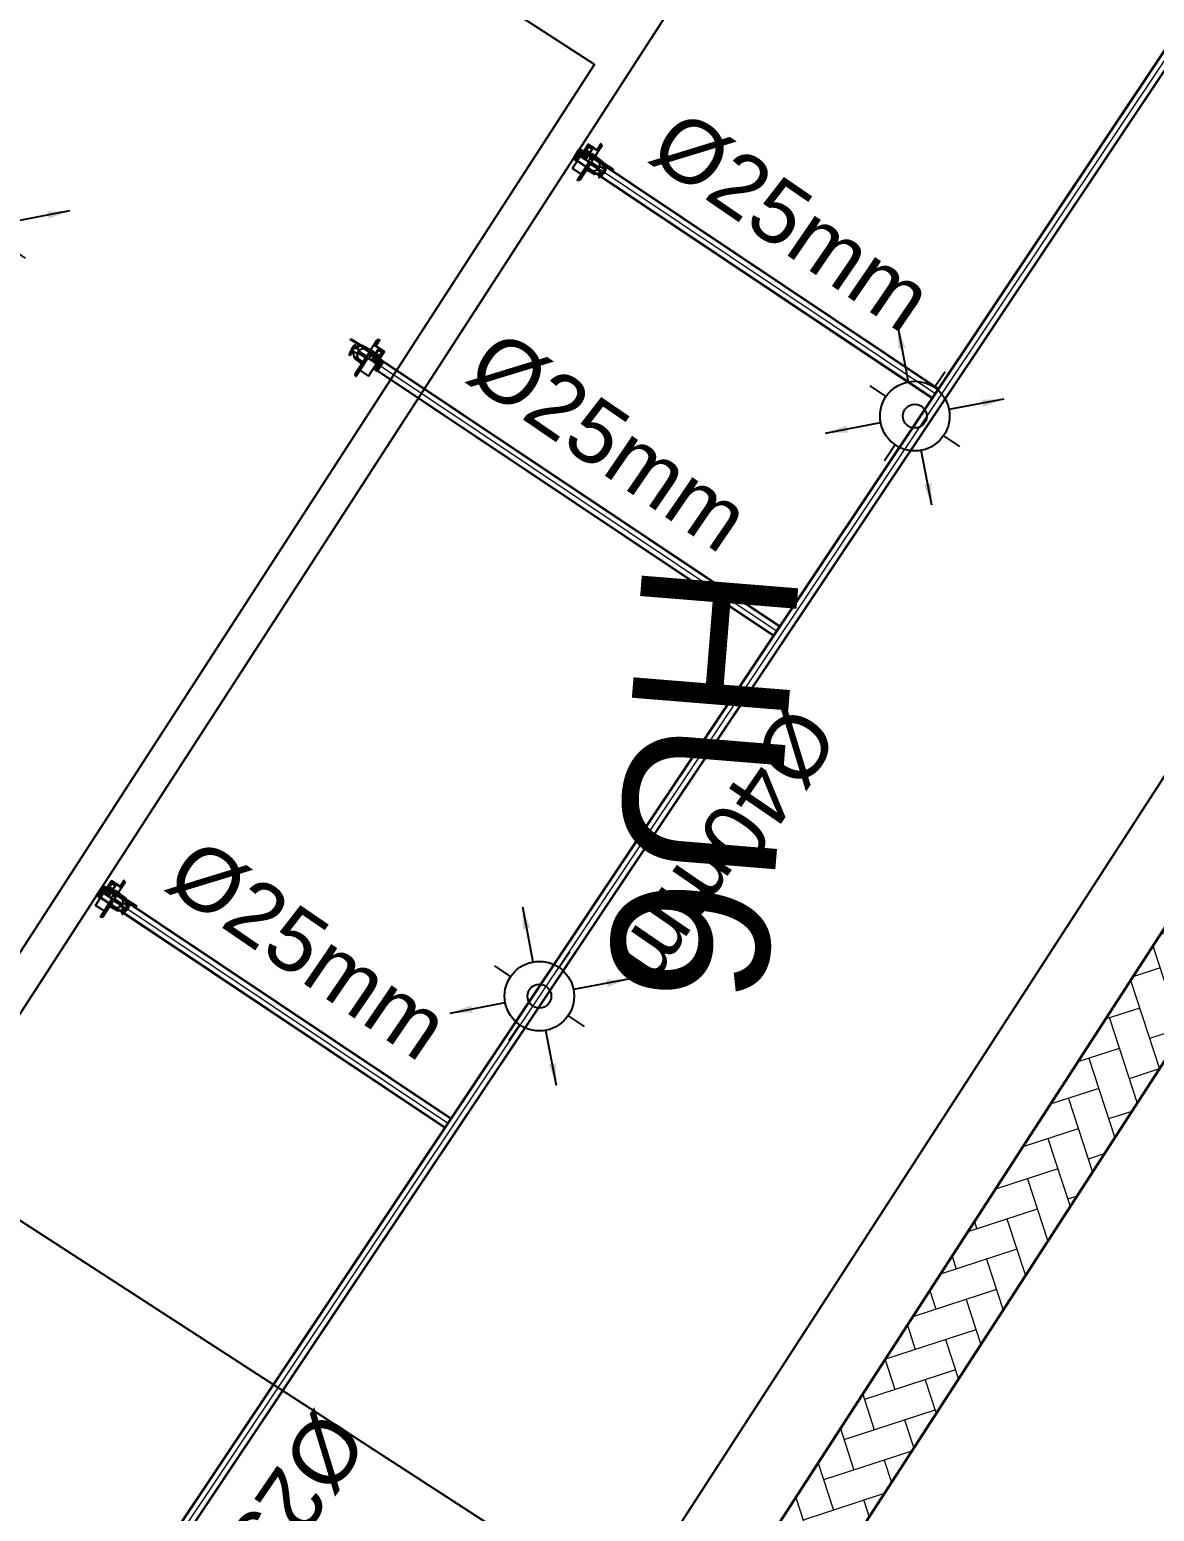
# Model space of a CAD drawing. Header units: inches. Extents: x 257070 to 799932, y -17980 to 269260.
# Drawn here: x 328145 to 331729, y 191401 to 196120 of the extents above; entities that cross this region are included whole.
import ezdxf

# ---------------------------------------------------------------- set-up
doc = ezdxf.new("R2010")
doc.units = ezdxf.units.IN
doc.header["$MEASUREMENT"] = 0
doc.layers.add('0-AES-F-SPRINKLER', color=10, linetype='Continuous')
doc.layers.add('basement1_AP$0$A-_ROAD----_E-_-', color=2, linetype='Continuous')
for name, color, linetype, lineweight in [('0-AES-F-SPRINKLER PIPE', 10, 'Continuous', 15), ('F--BRICKWALL HATCH', 252, 'Continuous', 20), ('F--BRICKWALL-3', 252, 'Continuous', 30)]:
    doc.layers.add(name, color=color, linetype=linetype, lineweight=lineweight)
doc.layers.add('CORE - H', color=7, linetype='Continuous', true_color=0x8f7ed5)
doc.styles.get("Standard").update_dxf_attribs({"font": 'arial.ttf'})
doc.dimstyles.new('ISO-25', dxfattribs={"dimtxt": 2.5, "dimasz": 2.5, "dimexe": 1.25, "dimexo": 0.625, "dimtad": 1, "dimtxsty": 'Standard', "dimcen": 2.5, "dimadec": 0, "dimazin": 0, "dimtfac": 1, "dimtmove": 0, "dimatfit": 3, "dimfxl": 1, "dimarcsym": 0})

# ---------------------------------------------------------------- blocks, each defined once
blk = doc.blocks.new('A$C3CA070F1')
at = {"layer": '0-AES-F-SPRINKLER'}
h = blk.add_hatch(dxfattribs=at)
h.set_pattern_fill('ANSI31', color=3, scale=0.196883, angle=-34.2335, style=0)
h.set_pattern_definition([(100.766483, (49937.1607, 174049.7081), (1.474466316, 0.280375668), [])])
edge = h.paths.add_edge_path()
edge.add_line((-1.4, 85), (-1.4, 83.7))
edge.add_line((-1.4, 83.7), (-6.5, 83.9))
edge.add_ellipse((-6.5, 82.5), major_axis=(-1.42, -0.27), ratio=1, start_angle=257, end_angle=315)
edge.add_line((-7.7, 83.3), (-15.3, 72.1))
edge.add_ellipse((-11.7, 69.7), major_axis=(-4.25, -0.81), ratio=1, start_angle=-45, end_angle=45)
edge.add_line((-14.2, 66.1), (13.8, 47.1))
edge.add_line((13.8, 47.1), (13, 46))
edge.add_line((13, 46), (-14.9, 65))
edge.add_ellipse((-11.7, 69.7), major_axis=(-5.52, -1.05), ratio=1, start_angle=-45, end_angle=45, ccw=False)
edge.add_line((-16.4, 72.8), (-8.8, 84))
edge.add_ellipse((-6.5, 82.5), major_axis=(-2.69, -0.51), ratio=1, start_angle=257, end_angle=315, ccw=False)
edge.add_line((-6.4, 85.2), (-1.4, 85))
h = blk.add_hatch(dxfattribs=at)
h.set_pattern_fill('ANSI31', color=3, scale=0.196883, angle=-124.2335, style=0)
h.set_pattern_definition([(190.766483, (49937.1607, 174049.7081), (-0.280375668, 1.474466316), [])])
edge = h.paths.add_edge_path()
edge.add_line((-1.5, 53.6), (7.4, 47.6))
edge.add_line((7.4, 47.6), (8.4, 49.1))
edge.add_line((8.4, 49.1), (-0.4, 55.2))
edge.add_ellipse((-2.5, 52.1), major_axis=(-0.69, 3.63), ratio=1, start_angle=315, end_angle=405)
edge.add_line((-5.5, 54.2), (-14.4, 41.2))
edge.add_ellipse((-11.4, 39.1), major_axis=(-0.69, 3.63), ratio=1, start_angle=45, end_angle=135)
edge.add_line((-13.4, 36), (-9.3, 33.2))
edge.add_ellipse((-10.1, 32), major_axis=(-0.27, 1.42), ratio=1, start_angle=225, end_angle=315, ccw=False)
edge.add_line((-8.9, 31.2), (-9.6, 30.3))
edge.add_line((-9.6, 30.3), (-8, 29.2))
edge.add_line((-8, 29.2), (-7.4, 30.1))
edge.add_ellipse((-10.1, 32), major_axis=(-3.3, -0.63), ratio=1, start_angle=135, end_angle=225)
edge.add_line((-8.2, 34.8), (-12.4, 37.6))
edge.add_ellipse((-11.4, 39.1), major_axis=(-1.75, -0.33), ratio=1, start_angle=-45, end_angle=45, ccw=False)
edge.add_line((-12.8, 40.1), (-4, 53.1))
edge.add_ellipse((-2.5, 52.1), major_axis=(-1.75, -0.33), ratio=1, start_angle=225, end_angle=315, ccw=False)
at = {"layer": '0-AES-F-SPRINKLER', "color": 3}
for p, q in [((-97, 44.5), (-78.9, 71.2)), ((-93.8, 43.4), (-94.4, 47.9)), ((-94, 87.9), (-92.6, 89.9)), ((-71.7, 72.7), (-94, 87.9)), ((-92.9, 46.5), (-93.3, 49.4)), ((-92.6, 89.9), (-59.3, 67.2)), ((-90.3, 50.1), (-92.3, 46.4)), ((-84.5, 65.7), (-92.1, 54.5)), ((-90.3, 50.2), (-90.3, 50.2)), ((-89.4, 54.1), (-90.1, 50.9)), ((-87.9, 57.4), (-89.5, 49.2)), ((-89.4, 55.1), (-89.4, 55.1)), ((-87.2, 59), (-87.3, 58.9)), ((-87.2, 59), (-86.9, 59.4)), ((-85.5, 57), (-87.2, 48.7)), ((-87.1, 49.1), (-83.1, 28.1)), ((-85.2, 57.7), (-85.3, 57.6)), ((-76.5, 43.5), (-84.7, 49.1)), ((-76.9, 69.9), (-81.9, 62.5)), ((-79.8, 65.6), (-81.8, 67)), ((-78, 63), (-80.3, 64.8)), ((-78.9, 71.2), (-76.9, 69.9)), ((-70, 64.5), (-78, 63)), ((-68.6, 55.2), (-74.6, 59.3)), ((-66.2, 53.6), (-74.2, 41.9)), ((-69.6, 43.1), (-65.6, 49)), ((-65.5, 50.3), (-67.6, 51.7)), ((-61.8, 66), (-67.1, 65)), ((-60.6, 65.2), (-66.8, 69.4)), ((-50.4, 56.6), (-66.2, 53.6)), ((-65.6, 49), (-65.5, 50.3)), ((-59.3, 67.2), (-60.6, 65.2)), ((-56.6, 67), (-59.8, 66.4)), ((-50.4, 56.6), (-58.3, 62)), ((-18.5, 45.8), (-56.6, 67)), ((-16.9, 37.4), (-55.1, 63.4)), ((-28.6, 41.7), (-50.4, 56.6)), ((-30.3, 52.3), (-16.4, 72.8)), ((-16.4, 72.8), (-8.8, 84)), ((-7.7, 83.3), (-15.3, 72.1)), ((13, 46), (-14.9, 65)), ((-5.5, 54.2), (-14.4, 41.2)), ((-14.2, 66.1), (13.8, 47.1)), ((-1.4, 83.7), (-13.6, 65.8)), ((-12.8, 40.1), (-4, 53.1)), ((8.4, 49.1), (-6.8, 26.7)), ((-1.4, 83.7), (-6.5, 83.9)), ((-6.4, 85.2), (-1.4, 85)), ((5, 44.1), (-5.3, 51.1)), ((-1.5, 53.6), (7.4, 47.6)), ((-1.4, 85), (-1.4, 83.7)), ((8.4, 49.1), (-0.4, 55.2)), ((7.4, 47.6), (8.4, 49.1)), ((-98.2, 38.1), (-98.1, 38.2)), ((-98.2, 38), (-98.2, 38.1)), ((-98.2, 37.9), (-98.2, 38)), ((-98.2, 37.8), (-98.2, 37.9)), ((-98.2, 37.7), (-98.2, 37.8)), ((-98.2, 37.6), (-98.2, 37.7)), ((-98.2, 37.5), (-98.2, 37.6)), ((-98.2, 37.6), (-98.2, 37.6)), ((-98.2, 37.4), (-98.2, 37.5)), ((-98.2, 37.3), (-98.2, 37.4)), ((-98.2, 37.4), (-98.2, 37.4)), ((-98.1, 37.2), (-98.2, 37.3)), ((-98.1, 38.7), (-97.4, 43.4)), ((-98.1, 38.6), (-98.1, 38.7)), ((-98.1, 38.5), (-98.1, 38.6)), ((-98.1, 38.4), (-98.1, 38.5)), ((-98.1, 38.3), (-98.1, 38.4)), ((-98.1, 38.2), (-98.1, 38.3)), ((-98.1, 37.1), (-98.1, 37.2)), ((-98.1, 37.2), (-98.1, 37.2)), ((-98.1, 37), (-98.1, 37.1)), ((-98.1, 37.1), (-98.1, 37.1)), ((-98, 36.9), (-98.1, 37)), ((-98.1, 37), (-98.1, 37)), ((-98.1, 37), (-98.1, 37)), ((-97.9, 36.8), (-98, 36.9)), ((-98, 36.9), (-98, 36.9)), ((-98, 36.9), (-98, 36.9)), ((-98, 36.9), (-98, 36.9)), ((-98, 36.9), (-98, 36.9)), ((-97.8, 36.9), (-97.9, 36.9)), ((-97.9, 36.9), (-97.9, 36.9)), ((-97.9, 36.9), (-97.9, 36.8)), ((-95.6, 36.5), (-97.9, 36.8)), ((-97.9, 36.8), (-97.9, 36.8)), ((-97.7, 36.9), (-97.8, 36.9)), ((-97.8, 36.9), (-97.8, 36.9)), ((-97.8, 36.9), (-97.8, 36.9)), ((-97.6, 37), (-97.7, 37)), ((-97.7, 37), (-97.7, 37)), ((-97.7, 37), (-97.7, 36.9)), ((-97.5, 37.2), (-97.6, 37.1)), ((-97.6, 37.1), (-97.6, 37.1)), ((-97.6, 37.1), (-97.6, 37)), ((-97.4, 37.3), (-97.5, 37.3)), ((-97.5, 37.3), (-97.5, 37.2)), ((-97.3, 37.5), (-97.4, 37.5)), ((-97.4, 37.5), (-97.4, 37.4)), ((-97.4, 37.4), (-97.4, 37.3)), ((-97.2, 37.7), (-97.3, 37.6)), ((-97.3, 37.6), (-97.3, 37.5)), ((-97.1, 37.9), (-97.2, 37.9)), ((-97.2, 37.9), (-97.2, 37.8)), ((-97.2, 37.8), (-97.2, 37.7)), ((-97, 38.1), (-97.1, 38)), ((-97.1, 38), (-97.1, 37.9)), ((-96.9, 38.5), (-97, 38.3)), ((-97, 38.3), (-97, 38.2)), ((-97, 38.2), (-97, 38.1)), ((-96.8, 38.8), (-96.9, 38.7)), ((-96.9, 38.7), (-96.9, 38.6)), ((-96.9, 38.6), (-96.9, 38.5)), ((-96.7, 39), (-96.8, 38.9)), ((-96.8, 38.9), (-96.8, 38.8)), ((-96.6, 39.4), (-96.7, 39.3)), ((-96.7, 39.3), (-96.7, 39.1)), ((-96.7, 39.1), (-96.7, 39)), ((-96.5, 39.8), (-96.6, 39.6)), ((-96.6, 39.6), (-96.6, 39.5)), ((-96.6, 39.5), (-96.6, 39.4)), ((-96.4, 40.1), (-96.5, 40)), ((-96.5, 40), (-96.5, 39.9)), ((-96.5, 39.9), (-96.5, 39.8)), ((-96.3, 40.5), (-96.4, 40.4)), ((-96.4, 40.4), (-96.4, 40.3)), ((-96.4, 40.3), (-96.4, 40.1)), ((-96.2, 41), (-96.3, 40.9)), ((-96.3, 40.9), (-96.3, 40.8)), ((-96.3, 40.8), (-96.3, 40.6)), ((-96.3, 40.6), (-96.3, 40.5)), ((-96.1, 41.5), (-96.2, 41.4)), ((-96.2, 41.4), (-96.2, 41.3)), ((-96.2, 41.3), (-96.2, 41.1)), ((-96.2, 41.1), (-96.2, 41)), ((-95.5, 46.3), (-96.1, 41.7)), ((-96.1, 41.7), (-96.1, 41.6)), ((-96.1, 41.6), (-96.1, 41.5)), ((-95.5, 36.5), (-95.6, 36.5)), ((-95.6, 36.5), (-95.6, 36.5)), ((-95.6, 36.5), (-95.6, 36.5)), ((-95.4, 36.6), (-95.5, 36.6)), ((-95.5, 36.6), (-95.5, 36.6)), ((-95.5, 36.6), (-95.5, 36.5)), ((-95.3, 36.7), (-95.4, 36.6)), ((-95.4, 36.6), (-95.4, 36.6)), ((-95.4, 36.6), (-95.4, 36.6)), ((-95.2, 36.8), (-95.3, 36.8)), ((-95.3, 36.8), (-95.3, 36.7)), ((-95.3, 36.7), (-95.3, 36.7)), ((-95.1, 37), (-95.2, 36.9)), ((-95.2, 36.9), (-95.2, 36.9)), ((-95.2, 36.9), (-95.2, 36.8)), ((-95, 37.1), (-95.1, 37.1)), ((-95.1, 37.1), (-95.1, 37)), ((-94.9, 37.4), (-95, 37.3)), ((-95, 37.3), (-95, 37.2)), ((-95, 37.2), (-95, 37.1)), ((-94.8, 37.5), (-94.9, 37.4)), ((-94.9, 37.4), (-94.9, 37.4)), ((-94.7, 37.8), (-94.8, 37.7)), ((-94.8, 37.7), (-94.8, 37.6)), ((-94.8, 37.6), (-94.8, 37.5)), ((-94.6, 38), (-94.7, 37.9)), ((-94.7, 37.9), (-94.7, 37.8)), ((-94.5, 38.4), (-94.6, 38.2)), ((-94.6, 38.2), (-94.6, 38.1)), ((-94.6, 38.1), (-94.6, 38)), ((-94.4, 38.7), (-94.5, 38.6)), ((-94.5, 38.6), (-94.5, 38.5)), ((-94.5, 38.5), (-94.5, 38.4)), ((-94.3, 38.9), (-94.4, 38.8)), ((-94.4, 38.8), (-94.4, 38.7)), ((-94.2, 39.3), (-94.3, 39.2)), ((-94.3, 39.2), (-94.3, 39.1)), ((-94.3, 39.1), (-94.3, 38.9)), ((-94.1, 39.7), (-94.2, 39.6)), ((-94.2, 39.6), (-94.2, 39.4)), ((-94.2, 39.4), (-94.2, 39.3)), ((-94, 40.1), (-94.1, 39.9)), ((-94.1, 39.9), (-94.1, 39.8)), ((-94.1, 39.8), (-94.1, 39.7)), ((-93.9, 40.6), (-94, 40.4)), ((-94, 40.4), (-94, 40.3)), ((-94, 40.3), (-94, 40.2)), ((-94, 40.2), (-94, 40.1)), ((-93.8, 41.1), (-93.9, 40.9)), ((-93.9, 40.9), (-93.9, 40.8)), ((-93.9, 40.8), (-93.9, 40.7)), ((-93.9, 40.7), (-93.9, 40.6)), ((-93.8, 43.3), (-93.8, 43.4)), ((-93.8, 43.2), (-93.8, 43.3)), ((-93.7, 43.1), (-93.8, 43.2)), ((-93.8, 43.2), (-93.8, 43.2)), ((-93.6, 42.7), (-93.8, 41.4)), ((-93.8, 41.4), (-93.8, 41.3)), ((-93.8, 41.3), (-93.8, 41.2)), ((-93.8, 41.2), (-93.8, 41.1)), ((-93.7, 43), (-93.7, 43.1)), ((-93.7, 42.9), (-93.7, 43)), ((-93.7, 42.8), (-93.7, 42.9)), ((-93.7, 42.9), (-93.7, 42.9)), ((-93.6, 42.8), (-93.7, 42.8)), ((-93.6, 42.7), (-93.6, 42.8)), ((-93.6, 42.6), (-93.6, 42.7)), ((-93.6, 42.7), (-93.6, 42.7)), ((-93.6, 42.7), (-93.6, 42.7)), ((-93.5, 42.6), (-93.6, 42.6)), ((-93.5, 42.5), (-93.5, 42.6)), ((-93.5, 42.6), (-93.5, 42.6)), ((-93.5, 42.6), (-93.5, 42.6)), ((-93.4, 42.5), (-93.5, 42.5)), ((-91.1, 42.1), (-93.4, 42.5)), ((-93.4, 42.5), (-93.4, 42.5)), ((-93.3, 42.5), (-93.4, 42.5)), ((-93.4, 42.5), (-93.4, 42.5)), ((-93.2, 42.5), (-93.3, 42.5)), ((-93.3, 42.5), (-93.3, 42.5)), ((-93.3, 42.5), (-93.3, 42.5)), ((-93.1, 42.6), (-93.2, 42.6)), ((-93.2, 42.6), (-93.2, 42.6)), ((-93.2, 42.6), (-93.2, 42.5)), ((-93, 42.7), (-93.1, 42.7)), ((-93.1, 42.7), (-93.1, 42.6)), ((-93.1, 42.6), (-93.1, 42.6)), ((-92.9, 42.8), (-93, 42.8)), ((-93, 42.8), (-93, 42.7)), ((-92.9, 46.4), (-92.9, 46.5)), ((-92.9, 46.3), (-92.9, 46.4)), ((-92.9, 46.4), (-92.9, 46.4)), ((-92.9, 46.2), (-92.9, 46.3)), ((-92.9, 46.3), (-92.9, 46.3)), ((-92.8, 46.2), (-92.9, 46.2)), ((-92.8, 43), (-92.9, 42.9)), ((-92.9, 42.9), (-92.9, 42.9)), ((-92.9, 42.9), (-92.9, 42.8)), ((-92.8, 46.1), (-92.8, 46.2)), ((-92.8, 46.2), (-92.8, 46.2)), ((-92.7, 46.1), (-92.8, 46.1)), ((-92.8, 46.1), (-92.8, 46.1)), ((-92.8, 46.1), (-92.8, 46.1)), ((-92.8, 46.1), (-92.8, 46.1)), ((-92.7, 43.1), (-92.8, 43.1)), ((-92.8, 43.1), (-92.8, 43)), ((-90.6, 47), (-92.7, 43.2)), ((-92.6, 46.1), (-92.7, 46.1)), ((-92.7, 46.1), (-92.7, 46.1)), ((-92.7, 46.1), (-92.7, 46.1)), ((-92.7, 46.1), (-92.7, 46.1)), ((-92.7, 43.2), (-92.7, 43.1)), ((-92.5, 46.1), (-92.6, 46.1)), ((-92.6, 46.1), (-92.6, 46.1)), ((-92.6, 46.1), (-92.6, 46.1)), ((-92.6, 46.1), (-92.6, 46.1)), ((-92.4, 46.3), (-92.5, 46.2)), ((-92.5, 46.2), (-92.5, 46.2)), ((-92.5, 46.2), (-92.5, 46.1)), ((-92.3, 46.4), (-92.4, 46.4)), ((-92.4, 46.4), (-92.4, 46.3)), ((-92.4, 46.3), (-92.4, 46.3)), ((-91, 42.1), (-91.1, 42.1)), ((-91.1, 42.1), (-91.1, 42.1)), ((-90.9, 42.1), (-91, 42.1)), ((-91, 42.1), (-91, 42.1)), ((-91, 42.1), (-91, 42.1)), ((-90.8, 42.1), (-90.9, 42.1)), ((-90.9, 42.1), (-90.9, 42.1)), ((-90.7, 42.2), (-90.8, 42.2)), ((-90.8, 42.2), (-90.8, 42.2)), ((-90.8, 42.2), (-90.8, 42.1)), ((-90.6, 42.4), (-90.7, 42.3)), ((-90.7, 42.3), (-90.7, 42.3)), ((-90.7, 42.3), (-90.7, 42.2)), ((-90.4, 46.9), (-90.6, 47)), ((-90.5, 42.5), (-90.6, 42.4)), ((-90.6, 42.4), (-90.6, 42.4)), ((-90.4, 42.7), (-90.5, 42.6)), ((-90.5, 42.6), (-90.5, 42.6)), ((-90.5, 42.6), (-90.5, 42.5)), ((-90.4, 46.9), (-88.3, 46.5)), ((-88.3, 46.5), (-90.4, 42.8)), ((-90.4, 42.8), (-90.4, 42.7)), ((-88.1, 46.5), (-88.3, 46.5)), ((-83.1, 28.1), (-59.8, 9)), ((-45.1, 30.7), (-81.4, -22.7)), ((-57.1, 13), (-79.2, 28)), ((-71.2, 26.1), (-79, 31.5)), ((-78.4, -29.4), (-39.9, 27.2)), ((-74.2, 41.9), (-71.2, 26.1)), ((-72.8, 43.9), (-70.8, 42.5)), ((-69.3, 47.2), (-71.9, 43.3)), ((-71.2, 26.1), (-55.4, 15.4)), ((-70.8, 42.5), (-69.6, 43.1)), ((-46.7, 28.3), (-63.5, 39.8)), ((-60.3, 44.4), (-42.5, 32.3)), ((-12.5, 8.5), (-45.1, 30.7)), ((-36, 41.9), (-44.1, 30)), ((-43.5, 33), (-34.7, 45.9)), ((-38.8, -30.1), (-12.5, 8.5)), ((-36.6, 24.9), (-27.8, 37.8)), ((-35.2, 41.4), (-36, 41.9)), ((-31.7, 32.1), (-35.3, 38.9)), ((-29, 19.7), (-17.4, 36.7)), ((-20.7, 31.9), (-28.3, 37.1)), ((-27.8, 37.8), (-26.1, 40.3)), ((-23.3, 15.8), (-12.3, 33.3)), ((-1.1, 25.8), (-22.9, -9.3)), ((-22, 15), (-12.4, 30.5)), ((-9.5, 31.8), (-20.6, 14)), ((1.6, 23.7), (-20, -11.1)), ((-19.9, -8), (-1.3, 22.5)), ((-19.1, 13), (-9.6, 28.5)), ((-16.9, 37.4), (-18.5, 45.8)), ((-6.7, 29.8), (-17.7, 12.1)), ((-17.4, 36.7), (-16.9, 37.4)), ((4.4, 21.7), (-17.1, -13)), ((-17, -9.8), (1.5, 20.5)), ((-16.3, 11.1), (-6.9, 26.5)), ((-3.9, 27.8), (-14.9, 10.1)), ((-14.2, -14.8), (7.2, 19.7)), ((-14.2, -11.6), (4.3, 18.4)), ((-12.3, 33.3), (-13.8, 32.5)), ((-13.5, 9.2), (-4.1, 24.5)), ((-13.4, 36), (-9.3, 33.2)), ((-2.4, 33.9), (-12.4, 40.7)), ((-8.2, 34.8), (-12.4, 37.6)), ((-12.4, 30.5), (-12.3, 33.3)), ((-9.5, 31.8), (-12.4, 30.5)), ((7, 16.4), (-11.3, -13.5)), ((8.8, 17.2), (-10.3, -14)), ((-9.6, 28.5), (-9.5, 31.8)), ((-8.9, 31.2), (-9.6, 30.3)), ((-9.6, 30.3), (-8, 29.2)), ((-6.7, 29.8), (-9.6, 28.5)), ((-8.7, -12.8), (8.7, 12.8)), ((-8, 29.2), (-7.4, 30.1)), ((-6.9, 26.5), (-6.7, 29.8)), ((-3.9, 27.8), (-6.9, 26.5)), ((-4.1, 24.5), (-3.9, 27.8)), ((-1.1, 25.8), (-4.1, 24.5)), ((-1.3, 22.5), (-1.1, 25.8)), ((1.6, 23.7), (-1.3, 22.5)), ((13, 46), (-1.2, 25.2)), ((1.5, 20.5), (1.6, 23.7)), ((4.4, 21.7), (1.5, 20.5)), ((4.3, 18.4), (4.4, 21.7)), ((7.2, 19.7), (4.3, 18.4)), ((7, 16.4), (7.2, 19.7)), ((8.8, 17.2), (7, 16.4)), ((9.2, 15), (8.8, 17.2)), ((13.8, 47.1), (13, 46)), ((-81.6, -25.3), (-79.6, -29.9)), ((-79.6, -29.9), (-78.4, -29.4)), ((-66.2, -11.4), (-38.8, -30.1)), ((-22.9, -6.7), (-22.9, -9.3)), ((-22.9, -9.3), (-19.9, -8)), ((-19.9, -8), (-20, -11.1)), ((-20, -11.1), (-17, -9.8)), ((-17, -9.8), (-17.1, -13)), ((-17.1, -13), (-14.2, -11.6)), ((-14.2, -11.6), (-14.2, -14.8)), ((-14.2, -14.8), (-11.3, -13.5)), ((-11.3, -13.5), (-11.3, -14.2)), ((-11.3, -14.2), (-10.6, -14))]:
    blk.add_line(p, q, dxfattribs=at)
for centre, major_axis, start_param, end_param in [((-92.8, 45.9), (-0.51, 2.68), 0.787914, 1.247507), ((-92.6, 47.9), (-1.75, -0.33), -0.775969, -0.160442), ((-91.5, 49.5), (-0.33, 1.74), 0.791774, 1.412986), ((-90.8, 53.6), (-0.29, 1.52), 0.785398, 2.356194), ((-95.3, 50.1), (-5.72, -1.09), 2.374727, 2.798549), ((-93.2, 51.4), (-3.09, -0.59), 2.526084, 2.789089), ((-89, 55.4), (-0.103, 0.54), 0.916881, 1.969618), ((-91.1, 54.7), (-0.33, 1.74), 4.197625, 4.773282), ((-92.9, 49.6), (-5.72, -1.09), 2.377207, 2.798549), ((-84.1, 56.7), (-3.79, -0.72), -0.784768, -0.363877), ((-80.2, 54.3), (-1.57, 8.26), 0.010205, 0.785398), ((-83.7, 56.5), (-0.35, 1.85), 0.785501, 1.132999), ((-80.2, 54.3), (-5.9, -1.12), 4.155645, 5.497787), ((-83.2, 64.8), (-1.52, -0.29), 3.926991, 5.497787), ((-80.2, 54.3), (-8.26, -1.57), 4.155621, 4.722594), ((-75, 67.7), (-8.26, -1.57), 1.014052, 3.151797), ((-75.2, 63.2), (-2.79, -0.53), -0.113999, 0.093951), ((-75, 67.7), (-1.12, 5.9), 2.584882, 5.497787), ((-75, 67.7), (-1.57, 8.26), 4.722594, 5.497787), ((-70.2, 52.9), (-2.79, -0.53), 2.356194, 3.926991), ((-64.7, 44.1), (-0.71, 3.72), 4.96144, 6.686466), ((-59.9, 59.6), (-2.83, -0.54), 3.926991, 4.712389), ((-11.7, 69.7), (-5.52, -1.05), -0.785398, 0.785398), ((-11.7, 69.7), (-4.25, -0.81), -0.785398, 0.785398), ((-6.5, 82.5), (-2.69, -0.51), 4.485496, 5.497787), ((-6.5, 82.5), (-1.42, -0.27), 4.485496, 5.497787), ((-2.5, 52.1), (-0.69, 3.63), 5.497787, 7.068583), ((-2.5, 52.1), (-1.75, -0.33), 3.926991, 5.497787), ((-94.7, 43.1), (-2.74, -0.52), -0.560204, -0.324923), ((-95.2, 43.3), (-0.41, 2.13), 0.784914, 1.034983), ((-74.9, 45.8), (-0.53, 2.79), 2.356194, 3.926991), ((-64.7, 44.1), (-3.72, -0.71), -0.403281, 1.321745), ((-65.2, 37.3), (-0.56, 2.96), 5.497794, 6.034125), ((-58.6, 46.9), (-2.96, -0.56), 0.24906, 0.785391), ((-33.2, 40), (-0.45, 2.36), 0.803442, 1.867502), ((-30.1, 39.4), (-2.79, -0.53), 2.356194, 3.926991), ((-23.8, 38.7), (-0.53, 2.79), 5.497787, 7.068583), ((-15, 35.1), (-0.54, 2.83), 0.785398, 3.403392), ((-11.4, 39.1), (-0.69, 3.63), 0.785398, 2.356194), ((-11.4, 39.1), (-1.75, -0.33), -0.785398, 0.785398), ((-10.1, 32), (-0.27, 1.42), 3.926991, 5.497787), ((-10.1, 32), (-3.3, -0.63), 2.356194, 3.926991), ((6.3, 14.4), (-0.54, 2.83), 3.926991, 4.712389), ((-79.1, -24.2), (-0.51, 2.69), 0.785398, 1.797689), ((-11.1, -11.2), (-2.83, -0.54), 1.570796, 2.356194)]:
    blk.add_ellipse(centre, major_axis=major_axis, ratio=1, start_param=start_param, end_param=end_param, dxfattribs=at)
at = {"layer": '0-AES-F-SPRINKLER', "color": 3, "extrusion": (0, 0, -1)}
for centre, major_axis, start_param, end_param in [((-86.3, 46.7), (-0.53, 2.79), -0.113999, 0.785398), ((-77.4, 33.9), (-0.54, 2.83), 3.926991, 4.712389)]:
    blk.add_ellipse(centre, major_axis=major_axis, ratio=1, start_param=start_param, end_param=end_param, dxfattribs=at)
blk = doc.blocks.new('*U603')
at = {"layer": '0-AES-F-SPRINKLER'}
for p, q in [((171672.4, 56809.4), (171672.4, 56870.6)), ((171561.6, 56698.5), (171500.3, 56698.5)), ((171783.3, 56698.5), (171844.5, 56698.5)), ((171672.4, 56587.7), (171672.4, 56526.4))]:
    blk.add_line(p, q, dxfattribs=at)
for radius in [110.8, 37.8]:
    blk.add_circle((171672.4, 56698.5), radius, dxfattribs=at)
at = {"layer": '0-AES-F-SPRINKLER PIPE'}
for points, override in [([(171467.9, 56903), (171594, 56776.9)], {"dimasz": 70, "dimtad": 0, "dimfxl": 13, "dimarcsym": 1}), ([(171876.9, 56903), (171750.8, 56776.9)], {"dimasz": 70, "dimtad": 0, "dimfxl": 13, "dimarcsym": 1}), ([(171467.9, 56494), (171594, 56620.1)], {"dimasz": 70, "dimtad": 0, "dimfxl": 13, "dimarcsym": 1}), ([(171876.9, 56494), (171750.8, 56620.1)], {"dimasz": 70, "dimgap": 0.625, "dimtad": 0, "dimfxl": 13, "dimarcsym": 1})]:
    blk.add_leader(points, dimstyle='ISO-25', override=override, dxfattribs=at)

msp = doc.modelspace()

# ---------------------------------------------------------------- hatches: boundary and pattern name
at = {"layer": 'F--BRICKWALL HATCH', "ltscale": 0.1}
h = msp.add_hatch(dxfattribs=at)
h.set_pattern_fill('AR-HBONE', color=8, angle=153, style=0)
h.set_pattern_definition([(198, (8796.36, -685026.5), (-65.231215, -128.023469), [304.8, -101.6]), (288, (8699.73, -685057.9), (-65.231215, -128.023469), [304.8, -101.6])])
edge = h.paths.add_edge_path()
edge.add_line((332006.1, 193628.5), (332194.9, 193506.2))
edge.add_line((332194.9, 193506.2), (329510.8, 189360.8))
edge.add_line((329510.8, 189360.8), (329317.7, 189485.8))
edge.add_line((329317.7, 189485.8), (332001.9, 193631.2))

# ---------------------------------------------------------------- linework, layer by layer
at = {"layer": '0-AES-F-SPRINKLER PIPE', "ltscale": 1000, "elevation": 0}
for points in [[(327836.4, 190183.1), (334002.3, 199410.7)], [(327838.8, 190181.4), (334004.8, 199409)], [(327852.2, 190172.6), (334018.1, 199400.1)], [(327865.5, 190163.7), (334031.4, 199391.2)], [(327867.9, 190162), (334033.9, 199389.5)], [(331019, 194946), (329876.8, 195709.3)], [(331020.7, 194948.5), (329878.4, 195711.8)], [(331029.6, 194961.8), (329887.3, 195725.1)], [(331038.4, 194975.1), (329896.2, 195738.4)], [(331040.1, 194977.6), (329897.9, 195740.9)], [(330524.1, 194205.4), (329263.1, 195048.1)], [(330533, 194218.7), (329271.9, 195061.4)], [(330534.7, 194221.2), (329273.6, 195063.9)], [(330513.6, 194189.6), (329252.5, 195032.3)], [(330515.2, 194192.1), (329254.2, 195034.8)], [(329466.1, 192622.1), (328357.6, 193362.9)], [(329467.8, 192624.6), (328359.2, 193365.3)], [(329476.7, 192637.9), (328368.1, 193378.7)], [(329485.6, 192651.2), (328376.8, 193392.1)], [(329487.2, 192653.7), (328378.4, 193394.6)]]:
    msp.add_lwpolyline(points, dxfattribs=at)
at = {"layer": 'basement1_AP$0$A-_ROAD----_E-_-', "color": 8}
for radius, end in [(27129.2, 168.24385), (21129.2, 167.2963)]:
    msp.add_arc((323858.6, 177043.1, 0), radius, 45.21221, end, dxfattribs=at)
at = {"layer": 'CORE - H', "color": 8, "ltscale": 25, "elevation": 0}
for points in [[(324894.2, 193084.3), (327118.7, 191644.1), (329944.8, 196009.1), (327720.3, 197449.3)], [(330037.9, 191081.8), (327813.5, 192522), (330639.6, 196887), (332864.1, 195446.8)], [(330037.9, 191081.8), (327813.5, 192522), (324987.3, 188157), (327211.8, 186716.7)]]:
    msp.add_lwpolyline(points, close=True, dxfattribs=at)
at = {"layer": 'F--BRICKWALL-3', "color": 8}
for p, q in [((333469.3, 195897.6, 0), (329317.7, 189485.8, 0)), ((332222, 193548, 0), (329510.8, 189360.8, 0))]:
    msp.add_line(p, q, dxfattribs=at)

# ---------------------------------------------------------------- block references
at = {"layer": '0-AES-F-SPRINKLER', "color": 7, "rotation": 325.7664830132082}
for p in [(154161.6, 245190.7, 0), (157138.5, 244591.1, 0), (155942.4, 242743.7, 0)]:
    msp.add_blockref('*U603', p, dxfattribs=at)
at = {"layer": '0-AES-F-SPRINKLER', "ltscale": 1000, "xscale": -1, "rotation": 292.9029183122381}
for p in [(329887.3, 195725.1, 0), (328368.1, 193378.7, 0)]:
    msp.add_blockref('A$C3CA070F1', p, dxfattribs=at)
at = {"layer": '0-AES-F-SPRINKLER', "ltscale": 1000, "rotation": 1.2549114211406}
msp.add_blockref('A$C3CA070F1', (329263.1, 195048.1, 0), dxfattribs=at)

# ---------------------------------------------------------------- texts
at = {"layer": '0-AES-F-SPRINKLER PIPE', "color": 7, "linetype": 'Continuous', "lineweight": -3, "ltscale": 0.9, "char_height": 200, "width": 685.774, "attachment_point": 2}
for s, insert, rotation in [('%%C25mm', (330631.8, 195594.1, 0), 325.5869), ('%%C25mm', (330049.7, 194893.2, 0), 325.5869), ('%%C40mm', (330449.1, 193459.4, 0), 235.5869), ('%%C25mm', (329091.3, 193274.7, 0), 325.5869), ('%%C25mm', (328948.6, 191213.9, 0), 235.5869)]:
    msp.add_mtext(s, dxfattribs=dict(at, insert=insert, rotation=rotation))
at = {"layer": 'CORE - H', "color": 8}
msp.add_text('HU6', height=500, rotation=265.3507, dxfattribs=at).set_placement((330100.4, 194438.5, 0))

doc.saveas('drawing.dxf')
